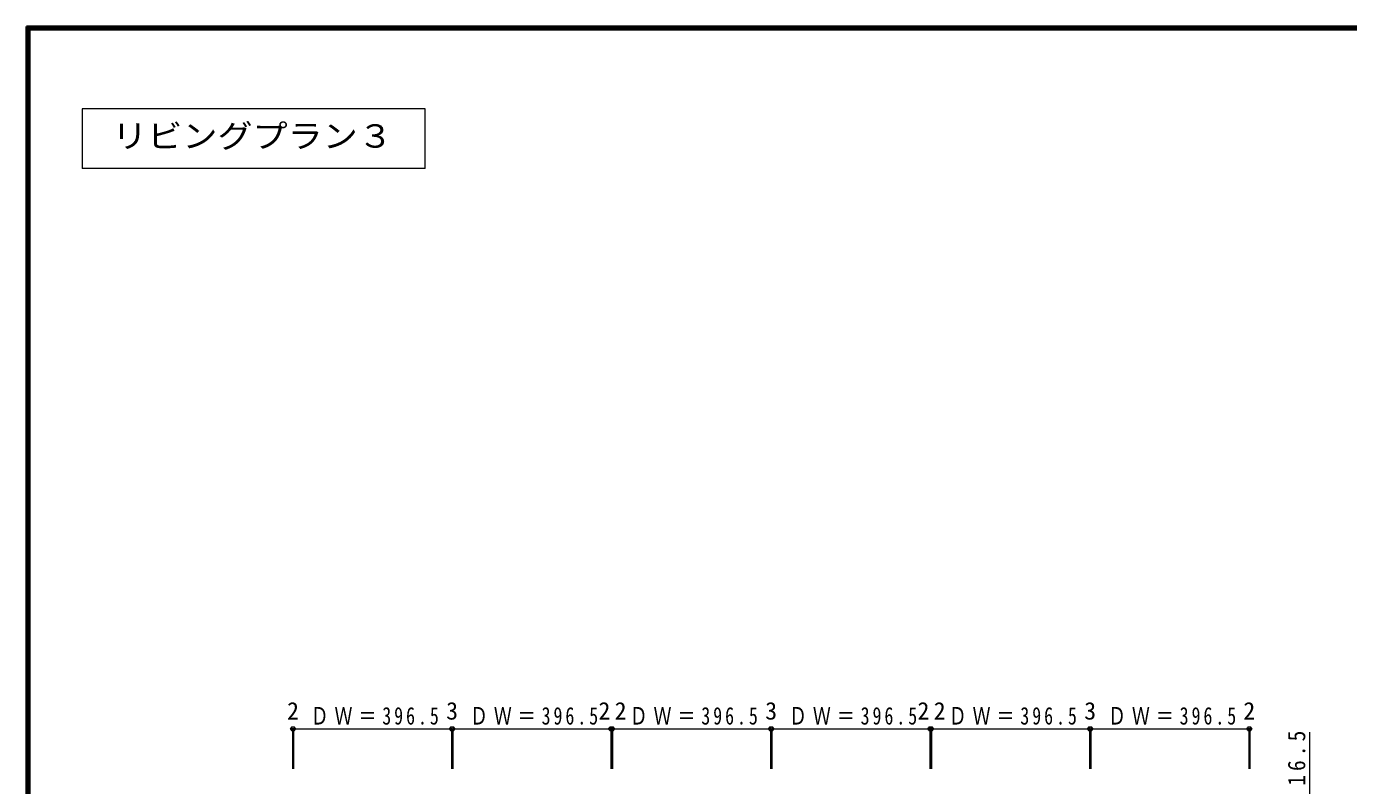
# Model space of a CAD drawing. Units: millimetres at full size, sheet at 1:20. Extents: x -4000 to 3800, y -2865 to 2783.
# Drawn here: x -4000 to -685, y 880 to 2783 of the extents above; entities that cross this region are included whole.
import ezdxf
from ezdxf.enums import TextEntityAlignment as Align

# ---------------------------------------------------------------- set-up
doc = ezdxf.new("R2010")
doc.units = ezdxf.units.MM
doc.header["$LTSCALE"] = 20
doc.header["$PDMODE"] = 32
doc.header["$PDSIZE"] = 10
for name, color, linetype, lineweight in [('0-A_文字', 7, 'Continuous', 18), ('0-B_寸法', 7, 'Continuous', 9), ('F-1_枠', 6, 'Continuous', 40)]:
    doc.layers.add(name, color=color, linetype=linetype, lineweight=lineweight)
doc.styles.add('ＭＳ ゴシック', font='')
doc.styles.get('ＭＳ ゴシック').set_extended_font_data('MS Gothic')

msp = doc.modelspace()

# ---------------------------------------------------------------- linework, layer by layer
at = {"layer": '0-A_文字'}
for p in [(-3860, 2576.67), (-3000, 2426.67)]:
    msp.add_line(p, (-3860, 2426.67), dxfattribs=at)
msp.add_lwpolyline([(-3000, 2426.67), (-3000, 2576.67), (-3860, 2576.67)], dxfattribs=at)
at = {"layer": '0-B_寸法', "color": 4}
for p, q in [((-3332.6, 1021.93), (-3330.6, 1021.93)), ((-3332.6, 1021.93), (-3332.6, 921.93)), ((-3330.6, 1021.93), (-3330.6, 921.93)), ((-3330.6, 1021.93), (-2934.1, 1021.93)), ((-2934.1, 1021.93), (-2934.1, 921.93)), ((-2934.1, 1021.93), (-2931.1, 1021.93)), ((-2931.1, 1021.93), (-2931.1, 921.93)), ((-2931.1, 1021.93), (-2534.6, 1021.93)), ((-2534.6, 1021.93), (-2534.6, 921.93)), ((-2534.6, 1021.93), (-2532.6, 1021.93)), ((-2532.6, 1021.93), (-2532.6, 921.93)), ((-2532.6, 1021.93), (-2530.6, 1021.93)), ((-2530.6, 1021.93), (-2530.6, 921.93)), ((-2530.6, 1021.93), (-2134.1, 1021.93)), ((-2134.1, 1021.93), (-2134.1, 921.93)), ((-2134.1, 1021.93), (-2131.1, 1021.93)), ((-2131.1, 1021.93), (-2131.1, 921.93)), ((-2131.1, 1021.93), (-1734.6, 1021.93)), ((-1734.6, 1021.93), (-1734.6, 921.93)), ((-1734.6, 1021.93), (-1732.6, 1021.93)), ((-1732.6, 1021.93), (-1732.6, 921.93)), ((-1732.6, 1021.93), (-1730.6, 1021.93)), ((-1730.6, 1021.93), (-1730.6, 921.93)), ((-1730.6, 1021.93), (-1334.1, 1021.93)), ((-1334.1, 1021.93), (-1334.1, 921.93)), ((-1334.1, 1021.93), (-1331.1, 1021.93)), ((-1331.1, 1021.93), (-1331.1, 921.93)), ((-1331.1, 1021.93), (-934.6, 1021.93)), ((-934.6, 1021.93), (-934.6, 921.93)), ((-934.6, 1021.93), (-932.6, 1021.93)), ((-932.6, 1021.93), (-932.6, 921.93)), ((-782.6, 1013.93), (-782.6, -238.9))]:
    msp.add_line(p, q, dxfattribs=at)
at = {"layer": '0-B_寸法'}
for p in [(-3332.6, 1021.93), (-3330.6, 1021.93), (-2934.1, 1021.93), (-2931.1, 1021.93), (-2534.6, 1021.93), (-2532.6, 1021.93), (-2530.6, 1021.93), (-2134.1, 1021.93), (-2131.1, 1021.93), (-1734.6, 1021.93), (-1732.6, 1021.93), (-1730.6, 1021.93), (-1334.1, 1021.93), (-1331.1, 1021.93), (-934.6, 1021.93), (-932.6, 1021.93)]:
    msp.add_point(p, dxfattribs=at)
at = {"layer": 'F-1_枠'}
for p, q in [((-4000, 2783.33), (3800, 2783.33)), ((-4000, 2783.33), (-4000, -2796.67)), ((-4000, 2780), (3800, 2780)), ((-4000, 2776.67), (3800, 2776.67)), ((-3996.67, 2783.33), (-3996.67, -2796.67)), ((-3993.33, 2783.33), (-3993.33, -2796.67))]:
    msp.add_line(p, q, dxfattribs=at)

# ---------------------------------------------------------------- texts
at = {"layer": '0-A_文字', "style": 'ＭＳ ゴシック', "width": 1.1}
msp.add_text('リビングプラン３', height=58.65, dxfattribs=at).set_placement((-3785, 2461.67), align=Align.BOTTOM_LEFT)
at = {"layer": '0-B_寸法', "style": 'ＭＳ ゴシック'}
for s, p in [('2', (-3346.6, 1031.93)), ('3', (-2947.6, 1031.93)), ('2', (-2565.74, 1031.93)), ('2', (-2524.99, 1031.93)), ('3', (-2147.6, 1031.93)), ('2', (-1765.74, 1031.93)), ('2', (-1724.99, 1031.93)), ('3', (-1347.6, 1031.93)), ('2', (-948.6, 1031.93))]:
    msp.add_text(s, height=43.99, dxfattribs=at).set_placement(p, align=Align.BOTTOM_LEFT)
at = {"layer": '0-B_寸法', "char_height": 43.99, "attachment_point": 7, "style": 'ＭＳ ゴシック'}
for insert in [(-3287.35, 1031.93), (-2887.85, 1031.93), (-2487.35, 1031.93), (-2087.85, 1031.93), (-1687.35, 1031.93), (-1287.85, 1031.93)]:
    msp.add_mtext('\\T1.33;\\W0.75;ＤＷ＝396.5', dxfattribs=dict(at, insert=insert))
at = {"layer": '0-B_寸法', "insert": (-792.6, 878.93), "char_height": 43.99, "attachment_point": 7, "rotation": 90, "style": 'ＭＳ ゴシック'}
msp.add_mtext('\\T1.38;\\W0.9;16.5', dxfattribs=at)

doc.saveas('drawing.dxf')
